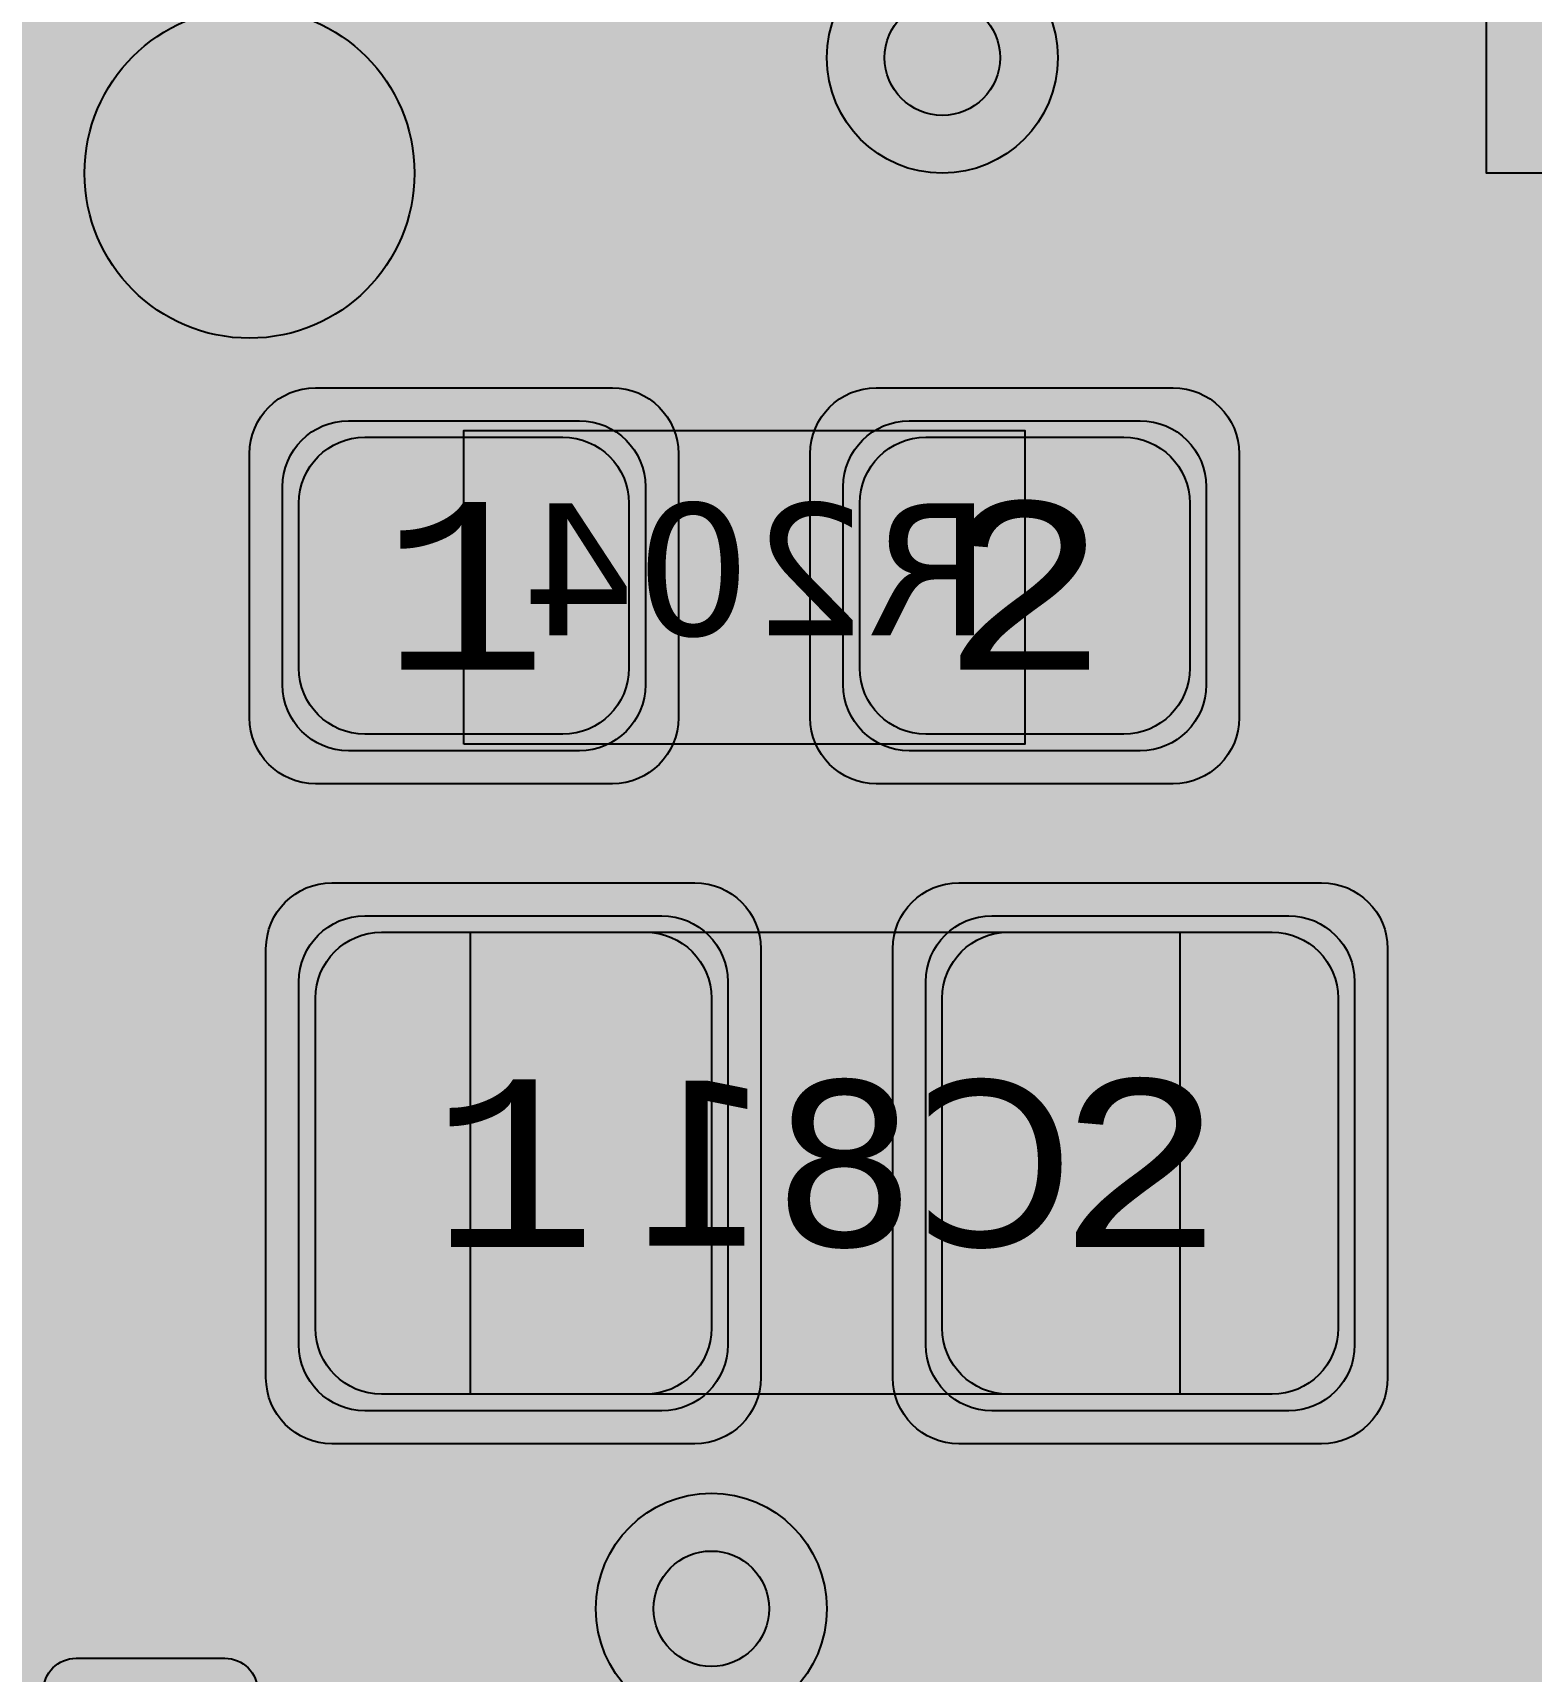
# Model space of a CAD drawing. Extents: x -98 to 119, y -207 to 98.
# Drawn here: x -2.657 to 1.885, y 29.711 to 34.676 of the extents above; entities that cross this region are included whole.
import ezdxf
from ezdxf.enums import TextEntityAlignment as Align

# ---------------------------------------------------------------- set-up
doc = ezdxf.new("R2010")
doc.units = 0
doc.header["$MEASUREMENT"] = 0
for name, color, linetype in [('ASSEMBLY_OUTLINES_BTM', 191, 'CONTINUOUS'), ('ASSEMBLY_PART_NUMBERS_BTM', 191, 'CONTINUOUS'), ('ASSEMBLY_PART_NUMBERS_TOP', 102, 'CONTINUOUS'), ('ASSEMBLY_REF_DES_BTM', 191, 'CONTINUOUS'), ('BOARD_OUTLINE', 10, 'CONTINUOUS'), ('DRILL_DRAWING', 21, 'CONTINUOUS'), ('GENERATED_SILKSCREEN_BTM', 255, 'CONTINUOUS'), ('MANUFACTURING_OUTLINES', 10, 'CONTINUOUS'), ('MOUNTING_HOLES_LAYER_BOT17', 42, 'CONTINUOUS'), ('MOUNTING_HOLES_LAYER_TOP', 42, 'CONTINUOUS'), ('PART_PADS_SMD_BTM', 230, 'CONTINUOUS'), ('PIN_NUMBERS_BTM', 8, 'CONTINUOUS'), ('PIN_NUMBERS_TOP', 8, 'CONTINUOUS'), ('PLACEMENT_OUTLINES_BTM', 222, 'CONTINUOUS'), ('PLANE_DATA_LAYER_BOTTOM', 230, 'CONTINUOUS'), ('PLANE_SHAPES_LAYER_BOTTOM', 230, 'CONTINUOUS'), ('PLANE_SHAPES_LAYER_TOP', 150, 'CONTINUOUS'), ('ROUTE_BORDER', 151, 'CONTINUOUS'), ('SILKSCREEN_OUTLINES_BTM', 211, 'CONTINUOUS'), ('SILKSCREEN_REF_DES_BTM', 211, 'CONTINUOUS'), ('SOLDERMASK_PADS_BTM', 12, 'CONTINUOUS'), ('SOLDERPASTE_PADS_BTM', 12, 'CONTINUOUS'), ('TRACES_LAYER_BOTTOM', 230, 'CONTINUOUS'), ('TRACES_LAYER_TOP', 150, 'CONTINUOUS'), ('VIA_HOLES_LAYER_BOTTOM', 30, 'CONTINUOUS'), ('VIA_HOLES_LAYER_TOP', 30, 'CONTINUOUS'), ('VIA_PADS_LAYER_BOTTOM', 230, 'CONTINUOUS'), ('VIA_PADS_LAYER_TOP', 150, 'CONTINUOUS')]:
    doc.layers.add(name, color=color, linetype=linetype)
doc.styles.add('COURIER_NEW', font='COUR.TTF')
doc.styles.add('VERDANA', font='verdana.TTF')
doc.styles.add('VERIBEST_GERBER_0', font='txt')

msp = doc.modelspace()

# ---------------------------------------------------------------- hatches: boundary and pattern name
at = {"layer": 'MOUNTING_HOLES_LAYER_BOT17'}
h = msp.add_hatch(color=256, dxfattribs=at)
edge = h.paths.add_edge_path()
edge.add_arc((-2, 34.25), 0.5, 0, 360)
at = {"layer": 'MOUNTING_HOLES_LAYER_TOP'}
h = msp.add_hatch(color=256, dxfattribs=at)
edge = h.paths.add_edge_path()
edge.add_arc((-2, 34.25), 0.5, 0, 360)
at = {"layer": 'PLANE_DATA_LAYER_BOTTOM'}
h = msp.add_hatch(color=256, dxfattribs=at)
h.paths.add_polyline_path([(-96.5, 0, -1), (96.5, 0, -1)], flags=0)
h.paths.add_polyline_path([(92.251979, -7.43598, 0.72698816), (92.479659, -3.637852, -0.30860979), (92.431259, -3.566904, -0.00963525), (92.431316, -3.563968, 0.00963501), (92.5, -0.000006), (92.5, 0.000001, 0.05332526), (90.407665, 19.562826, -0.05332692), (90.405941, 19.578942), (90.405941, 19.578943, -0.23821791), (90.436919, 19.640273, 0.66175504), (89.584154, 23.221888, -0.29529758), (89.523137, 23.277841, 0.02240102), (87.08146, 31.194059, -0.0862063), (87.076996, 31.219756), (87.076996, 31.219757, -0.21018391), (87.101696, 31.275919, 0.67938251), (85.774921, 34.749845, -0.30186499), (85.705267, 34.797373, 0.04791583), (77.514669, 50.475005, -0.14530744), (77.502324, 50.516585, -0.1239887), (77.511414, 50.552678, 0.60660899), (75.516892, 53.486368, -0.27423899), (75.44586, 53.517962, 0.02152308), (70.565432, 59.806101, -0.17759524), (70.547363, 59.855368), (70.547363, 59.855369, -0.1118333), (70.5548, 59.888203, 0.66175545), (68.116894, 62.64715, -0.29529737), (68.036725, 62.667806, 0.05833458), (51.722715, 76.687749, -0.24933783), (51.689123, 76.750923), (51.689123, 76.750924, -0.06075989), (51.691357, 76.76924, 0.7149664), (48.509213, 78.818582, -0.31487112), (48.42205, 78.81342, 0.02280668), (41.042088, 82.896302, -0.28513695), (40.999698, 82.964591), (40.999698, 82.964596, -0.00424702), (40.999709, 82.965891, 0.64704661), (37.697353, 84.5176, -0.28975486), (37.616734, 84.505806, 0.05294354), (19.031563, 90.52099, -0.30833592), (18.972104, 90.582877, 0.69698225), (15.284156, 91.27756, -0.30833961), (15.206255, 91.241547, 0.02237069), (6.993138, 92.235275, -0.31520437), (6.925536, 92.290658, 0.71588806), (3.14462, 92.496703, -0.31520526), (3.0714, 92.448994, 0.06346806), (-20.215283, 90.264015, -0.32014225), (-20.296827, 90.298428, 0.72963938), (-23.995319, 89.386755, -0.32014403), (-24.051528, 89.318386, 0.01866354), (-30.645576, 87.275991, -0.30986574), (-30.72878, 87.298418, 0.70117084), (-34.249879, 85.978007, -0.00275269), (-34.249874, 85.977168, -0.30685575), (-34.29782, 85.9064, 0.04916641), (-50.410548, 77.556603, -0.32354836), (-50.499711, 77.561018, 0.73921276), (-53.660594, 75.408706, -0.07516987), (-53.657188, 75.386179), (-53.657188, 75.386178, -0.24247942), (-53.68916, 75.324127, 0.01996774), (-59.527063, 70.80098, -0.29848709), (-59.610009, 70.791065, 0.55672441), (-62.5, 69), (-62.5, 68.999999, 0.08270852), (-62.392031, 68.351756, -0.29848757), (-62.412702, 68.270818, 0.06718659), (-78.279974, 49.27977, -0.27781781), (-78.350169, 49.24438, 0.43635087), (-80.5, 47.25), (-80.5, 47.249999, 0.14146633), (-80.192238, 46.184011, -0.14146588), (-80.180512, 46.143397), (-80.180512, 46.143396, -0.13119073), (-80.190652, 46.105416, 0.01929482), (-83.506407, 39.786053, -0.3122068), (-83.581614, 39.742899, 0.43912347), (-85.75, 37.75, 0.20482962), (-85.131688, 36.303992, -0.20483071), (-85.10813, 36.248899), (-85.10813, 36.248898, -0.10091901), (-85.114214, 36.219062, 0.04809776), (-90.466303, 19.289839, -0.31487042), (-90.530154, 19.230281, 0.71496565), (-91.24073, 15.512631, -0.26937831), (-91.202277, 15.446437), (-91.202277, 15.446436, -0.04192983), (-91.203345, 15.433723, 0.01884133), (-92.106444, 8.523669, -0.32827121), (-92.166453, 8.456161, 0.35402801), (-93.75, 6.5), (-93.75, 6.499999, 0.3147083), (-92.438077, 4.622088, -0.31470689), (-92.388093, 4.55054), (-92.388093, 4.550537, -0.01228575), (-92.388185, 4.546794, 0.01229418), (-92.5, 0.00001), (-92.5, -0.000004, 0.05293339), (-90.438132, -19.421494, -0.32940864), (-90.475468, -19.504015, 0.27173254), (-91.5, -21.25, 0.40159771), (-89.586502, -23.248128, -0.32940451), (-89.516056, -23.305059, 0.02130735), (-87.207653, -30.839509, -0.32217733), (-87.232533, -30.924924, 0.23066593), (-88, -32.499999), (-88, -32.5, 0.43149503), (-85.882787, -34.496562, -0.3221788), (-85.807634, -34.544174, 0.04801617), (-77.643233, -50.277018, -0.30387878), (-77.644537, -50.3618, 0.152519), (-78, -51.499999), (-78, -51.5, 0.48198292), (-75.552374, -53.449264, -0.30388342), (-75.473145, -53.479475, 0.02199125), (-70.483925, -59.90214, -0.3186215), (-70.47622, -59.989968, 0.72539906), (-67.952631, -62.834176, -0.31862421), (-67.866344, -62.852281, 0.06239253), (-50.265124, -77.650932, -0.25435623), (-50.230332, -77.714899), (-50.230332, -77.7149, -0.03445317), (-50.231054, -77.725364, 0.03445193), (-50.25, -78), (-50.25, -78.000001, 0.60330822), (-47.119729, -79.649997, -0.29136265), (-47.037917, -79.64725, 0.02294124), (-39.54278, -83.621879, -0.2900128), (-39.499155, -83.690765), (-39.499155, -83.690766, -0.00713035), (-39.499186, -83.692939, 0.00713296), (-39.5, -83.749994), (-39.5, -83.75, 0.65808296), (-36.126004, -85.203319, -0.29776298), (-36.043963, -85.188513, 0.04901634), (-18.771876, -90.575199, -0.30186131), (-18.712566, -90.635139, 0.67938177), (-15.056336, -91.31372, -0.30186438), (-14.979467, -91.279054, 0.02174912), (-6.993138, -92.235275, -0.31520437), (-6.925536, -92.290658, 0.71588806), (-3.14462, -92.496703, -0.31520526), (-3.0714, -92.448994, 0.06250827), (19.869968, -90.340657, -0.3455664), (19.954737, -90.381493, 0.79435682), (23.75, -89.500001), (23.75, -89.499973, 0.00508686), (23.749586, -89.459281, -0.34558849), (23.806159, -89.384097, 0.02146945), (31.383958, -87.013201, -0.31444693), (31.468175, -87.035889, 0.70013084), (35, -85.75), (35, -85.749988, 0.00909926), (34.998675, -85.677212, -0.00905723), (34.998625, -85.674452), (34.998625, -85.674439, -0.3044722), (35.045955, -85.60392, 0.04798546), (50.721249, -77.353765, -0.31444166), (50.808431, -77.356288, 0.61621831), (54, -75.75), (54, -75.749999, 0.06775817), (53.927211, -75.215343, -0.06775352), (53.924438, -75.194974), (53.924438, -75.194973, -0.24153729), (53.95619, -75.13308, 0.02236582), (60.452055, -70.01285, -0.31311155), (60.538488, -70.003709, 0.71009535), (63.344013, -67.475653, -0.09971759), (63.33807, -67.446151), (63.33807, -67.44615, -0.20692806), (63.362073, -67.390635, 0.05820555), (77.187807, -50.973449, -0.31748667), (77.269693, -50.94147, 0.72222414), (79.294241, -47.729048, -0.17387366), (79.276877, -47.680625, -0.13609457), (79.287761, -47.641379, 0.02052348), (82.926938, -40.980152, -0.3530032), (83.013777, -40.939997, 0.48811211), (85.5, -39), (85.5, -38.999999, 0.2400736), (84.675602, -37.381988, -0.24007295), (84.644192, -37.320342), (84.644192, -37.320341, -0.10410562), (84.650658, -37.289623, 0.05054674), (90.411157, -19.546683, -0.32146983), (90.476988, -19.487077, 0.38127918), (92.25, -17.5, 0.2751437), (91.203224, -15.741772, -0.27514249), (91.163342, -15.674784), (91.163342, -15.674783, -0.04255495), (91.164442, -15.661882, 0.02223578), (92.195155, -7.50356, -0.31919634)], flags=0)
at = {"layer": 'PLANE_SHAPES_LAYER_BOTTOM'}
h = msp.add_hatch(color=256, dxfattribs=at)
h.paths.add_polyline_path([(-96.5, 0, -1), (96.5, 0, -1)], flags=0)
h.paths.add_polyline_path([(-92.5, 0, -1), (92.5, 0, -1)], flags=0)
at = {"layer": 'PLANE_SHAPES_LAYER_TOP'}
h = msp.add_hatch(color=256, dxfattribs=at)
h.paths.add_polyline_path([(-96.31345, 0, -1), (96.81345, 0, -1)], flags=0)
h.paths.add_polyline_path([(-92.25, 0, -1), (92.75, 0, -1)], flags=0)
h = msp.add_hatch(color=256, dxfattribs=at)
h.paths.add_polyline_path([(1.75, 32.75), (-50, 32.75), (-50, 35), (-37.5, 47.5), (-31.5, 47.5), (-22, 57), (-19, 57), (-19, 52), (-15, 48), (-7.5, 48), (-6, 49.5), (-0.25, 49.5), (-0.25, 38), (1.75, 38)])
h.paths.add_polyline_path([(-26.75, 43.25), (-26.75, 45.25), (-17.5, 45.25), (-17.5, 43.25)], flags=16)
msp.add_hatch(color=256, dxfattribs=at).paths.add_polyline_path([(1.75, 38), (5.5, 34.25), (1.75, 34.25)], flags=0)
h = msp.add_hatch(color=256, dxfattribs=at)
h.paths.add_polyline_path([(46.25, -35.15), (43.875, -38), (28.75, -38), (32.25, -34.5), (32.25, -30.5), (35.75, -30.5), (35.75, -27), (14.25, -27), (14.25, -24), (-10, -24), (-10, -18.75), (1.75, -18.75), (1.75, -9.25), (-10, -9.25), (-10, 32.75), (1.75, 32.75), (1.75, 34.25), (20.25, 34.25), (20.25, 25.25), (22.25, 23.25), (34.5, 23.25), (34.5, -26.5), (41.25, -26.5), (41.25, -20.5), (46.25, -20.5)])
h.paths.add_polyline_path([(-8.75, 10.25), (-8.75, 19.5), (1.25, 19.5), (1.25, 10.25)], flags=16)
h.paths.add_polyline_path([(6, 27.25), (6, 29.75), (15.45, 29.75), (15.45, 27.25)], flags=16)
at = {"layer": 'VIA_HOLES_LAYER_BOTTOM'}
h = msp.add_hatch(color=256, dxfattribs=at)
edge = h.paths.add_edge_path()
edge.add_arc((0.1, 34.6), 0.175, 0, 360)
h = msp.add_hatch(color=256, dxfattribs=at)
edge = h.paths.add_edge_path()
edge.add_arc((-0.6, 29.9), 0.175, 0, 360)
at = {"layer": 'VIA_HOLES_LAYER_TOP'}
h = msp.add_hatch(color=256, dxfattribs=at)
edge = h.paths.add_edge_path()
edge.add_arc((0.1, 34.6), 0.175, 0, 360)
h = msp.add_hatch(color=256, dxfattribs=at)
edge = h.paths.add_edge_path()
edge.add_arc((-0.6, 29.9), 0.175, 0, 360)

# ---------------------------------------------------------------- linework, layer by layer
at = {"layer": 'ASSEMBLY_OUTLINES_BTM'}
for points in [[(-1.35, 32.52), (-1.35, 33.47), (0.35, 33.47), (0.35, 32.52)], [(-1.33, 30.55), (-1.33, 31.95), (0.82, 31.95), (0.82, 30.55)]]:
    msp.add_lwpolyline(points, close=True, dxfattribs=at)
at = {"layer": 'BOARD_OUTLINE', "const_width": 0.1}
msp.add_lwpolyline([(-97.5, 0, -1), (97.5, 0, -1)], format="xyb", close=True, dxfattribs=at)
at = {"layer": 'GENERATED_SILKSCREEN_BTM', "const_width": 0.15}
for points in [[(-0.6812, 34.0876), (-1.1116, 34.5164), (-1.1116, 34.0876), (-0.6812, 34.0876)], [(1.0756, 34.2924), (1.0732, 34.294), (1.0724, 34.298), (1.0708, 34.302), (1.07, 34.306), (1.07, 34.4708), (1.0708, 34.4748), (1.0724, 34.4772), (1.0724, 34.4796), (1.0732, 34.4804), (1.0748, 34.4812), (1.0756, 34.4828), (1.2116, 34.5932), (1.2156, 34.5948), (1.2188, 34.5956), (1.222, 34.5964), (1.6252, 34.5964), (1.6324, 34.5948), (1.6372, 34.5908), (1.6412, 34.586), (1.6428, 34.5804), (1.6428, 33.8124), (1.6412, 33.806), (1.6372, 33.802), (1.6324, 33.7996), (1.6268, 33.7988), (1.6204, 33.7996), (1.6148, 33.802), (1.6108, 33.806), (1.6092, 33.8124), (1.6092, 34.1804), (1.2332, 34.1804), (1.102, 33.8076), (1.0988, 33.802), (1.0932, 33.7988), (1.0876, 33.798), (1.082, 33.7996), (1.0772, 33.802), (1.0732, 33.806), (1.0716, 33.8116), (1.0724, 33.818), (1.2036, 34.1908), (1.0756, 34.2924)], [(-1.1116, 33.8124), (-1.1124, 33.806), (-1.1164, 33.802), (-1.122, 33.7996), (-1.1276, 33.7988), (-1.1332, 33.7996), (-1.138, 33.802), (-1.142, 33.806), (-1.1436, 33.8124), (-1.1436, 34.0548), (-1.1812, 34.0548), (-1.1868, 34.0564), (-1.1916, 34.0596), (-1.194, 34.0652), (-1.1948, 34.0708), (-1.194, 34.0772), (-1.1916, 34.0828), (-1.1868, 34.0868), (-1.1812, 34.0876), (-1.1436, 34.0876), (-1.1436, 34.558), (-1.1428, 34.562), (-1.1404, 34.5652), (-1.1372, 34.5684), (-1.1332, 34.5708), (-1.1284, 34.5724), (-1.1236, 34.5732), (-1.1196, 34.5724), (-1.1156, 34.5692), (-0.63, 34.0836), (-0.6268, 34.0788), (-0.6252, 34.074), (-0.626, 34.0692), (-0.6292, 34.0636), (-0.6308, 34.0596), (-0.634, 34.0572), (-0.6372, 34.0556), (-0.6412, 34.0548), (-1.1116, 34.0548), (-1.1116, 33.8124)], [(0.0244, 33.8692), (-0.026, 33.8292), (-0.2844, 33.8292), (-0.4092, 33.93), (-0.4092, 34.4628), (-0.362, 34.5004), (0.0244, 33.8692)], [(1.6092, 34.5636), (1.2268, 34.5636), (1.102, 34.4628), (1.102, 34.314), (1.2268, 34.2124), (1.6092, 34.2124), (1.6092, 34.5636)], [(2.2812, 33.492), (1.7324, 33.492), (1.7284, 33.4912), (1.7252, 33.4896), (1.7236, 33.488), (1.722, 33.4872), (1.7196, 33.4848), (1.61, 33.3504), (1.6092, 33.348), (1.6084, 33.3456), (1.6076, 33.3448), (1.6068, 33.3416), (1.6068, 33.072), (1.6076, 33.068), (1.6084, 33.0664), (1.6092, 33.064), (1.61, 33.0616), (1.7196, 32.9264), (1.7236, 32.9232), (1.73, 32.9216), (1.734, 32.9224), (1.7388, 32.924), (1.742, 32.9264), (1.7452, 32.9304), (1.7476, 32.9344), (1.7484, 32.9384), (1.7484, 32.9424), (1.746, 32.9456), (1.6396, 33.0776), (1.6396, 33.336), (1.7404, 33.4592), (2.2732, 33.4592)], [(2.2676, 32.7304), (1.834, 32.1984), (1.7404, 32.1984), (1.6396, 32.3232), (1.6396, 32.5816), (1.746, 32.712), (1.7476, 32.7176), (1.7468, 32.7224), (1.7444, 32.728), (1.7396, 32.7312), (1.7348, 32.7344), (1.7292, 32.7352), (1.7236, 32.7344), (1.7196, 32.7304), (1.61, 32.596), (1.6092, 32.5928), (1.6084, 32.5904), (1.6076, 32.5896), (1.6068, 32.5864), (1.6068, 32.3168), (1.6076, 32.3136), (1.6076, 32.3128), (1.6084, 32.312), (1.6092, 32.3096), (1.61, 32.3064)], [(1.61, 32.3064), (1.7196, 32.172), (1.7236, 32.1696), (1.7268, 32.1688), (1.7292, 32.1672), (1.7324, 32.1664), (1.842, 32.1664), (1.8444, 32.1672), (1.85, 32.1688), (1.854, 32.1696), (1.8556, 32.172), (2.2884, 32.7048)], [(-2.0992, 31.5496), (-1.9648, 31.6592), (-1.9608, 31.6616), (-1.96, 31.6648), (-1.9584, 31.668), (-1.9576, 31.672), (-1.9576, 32.2208), (-1.9584, 32.2248), (-1.96, 32.228), (-1.9616, 32.2296), (-1.9624, 32.2312), (-1.964, 32.2336), (-2.0992, 32.3432), (-2.1016, 32.344), (-2.104, 32.3448), (-2.1048, 32.3456), (-2.108, 32.3464), (-2.3776, 32.3464), (-2.3816, 32.3456), (-2.3832, 32.3448), (-2.3856, 32.344), (-2.388, 32.3432), (-2.5232, 32.2336), (-2.5264, 32.2296), (-2.528, 32.2232), (-2.5272, 32.2184), (-2.5256, 32.2144), (-2.5232, 32.2112), (-2.5192, 32.208), (-2.5152, 32.2056), (-2.5112, 32.2048), (-2.5072, 32.2048), (-2.504, 32.2072), (-2.372, 32.3136), (-2.1136, 32.3136), (-1.9904, 32.2128), (-1.9904, 31.68), (-2.1136, 31.5792), (-2.372, 31.5792), (-2.504, 31.6856), (-2.5072, 31.6872), (-2.5112, 31.688), (-2.5152, 31.6872), (-2.5192, 31.6848), (-2.5232, 31.6816), (-2.5256, 31.6776), (-2.5272, 31.6728), (-2.528, 31.668), (-2.5264, 31.6632), (-2.5232, 31.6592), (-2.388, 31.5496), (-2.3848, 31.548), (-2.384, 31.5472), (-2.3816, 31.5472), (-2.3808, 31.5464), (-2.38, 31.5464), (-2.3776, 31.5464), (-2.108, 31.5464), (-2.1048, 31.5472), (-2.1016, 31.548), (-2.0992, 31.5496)], [(1.9788, 31.9032), (1.902, 31.9288), (1.9012, 31.9296), (1.8964, 31.9296), (1.7044, 31.9296), (1.7012, 31.9296), (1.6972, 31.928), (1.6932, 31.9248), (1.6108, 31.8448), (1.6084, 31.8416), (1.6076, 31.8384), (1.6068, 31.836), (1.6068, 31.8336), (1.6068, 31.54), (1.6076, 31.5368), (1.6084, 31.532), (1.6108, 31.5288), (1.6932, 31.4488), (1.698, 31.4456), (1.7012, 31.4448), (1.7044, 31.444), (1.8964, 31.444), (1.8996, 31.444), (1.9012, 31.4448), (1.902, 31.4448)], [(1.7132, 31.8976), (1.8948, 31.8976), (1.9636, 31.876), (1.9636, 31.4992), (1.8948, 31.476), (1.7132, 31.476), (1.6396, 31.5464), (1.6396, 31.8256), (1.7132, 31.8976)], [(1.902, 31.4448), (1.9788, 31.4704)]]:
    msp.add_lwpolyline(points, dxfattribs=at)
for points in [[(0.883605, 34.473999), (0.882805, 34.468399, -0.18452755), (0.882803, 34.468396), (0.880405, 34.4636, -0.16227766), (0.880404, 34.463597), (0.876404, 34.458797, -0.23606798), (0.8764, 34.458795), (0.871604, 34.456397, -0.18452755), (0.871601, 34.456395), (0.866001, 34.455595, -0.09541457), (0.865999, 34.455595), (0.860399, 34.457195, -0.18452755), (0.860396, 34.457197), (0.729998, 34.563595), (0.523438, 34.563595, 0.00000591), (0.523439, 34.563605), (0.73, 34.563605, -0.16227766), (0.730003, 34.563604), (0.860402, 34.457205), (0.866, 34.455605), (0.871599, 34.456405, -0.04938899), (0.8716, 34.456405), (0.876396, 34.458803), (0.880396, 34.463603, -0.07106781), (0.880397, 34.463604), (0.882795, 34.4684), (0.882795, 34.468401), (0.883595, 34.474), (0.882795, 34.479598), (0.881196, 34.481996), (0.878797, 34.483596), (0.744398, 34.593195), (0.741199, 34.593995, -0.18452755), (0.741196, 34.593997), (0.739598, 34.594796, -0.04938899), (0.739597, 34.594796), (0.738, 34.595595, -0.04938899), (0.737999, 34.595595), (0.734799, 34.596395), (0.524985, 34.596395, 0.00000588), (0.524985, 34.596405), (0.734799, 34.596405, -0.09901951), (0.734801, 34.596405), (0.738001, 34.595605, -0.18452755), (0.738004, 34.595603), (0.739602, 34.594804, -0.04938899), (0.739603, 34.594804), (0.7412, 34.594005, -0.04938899), (0.741201, 34.594005), (0.744401, 34.593205, -0.18452755), (0.744404, 34.593203), (0.878803, 34.483604), (0.881203, 34.482004, -0.07106781), (0.881204, 34.482003), (0.882804, 34.479604, -0.16227766), (0.882805, 34.479601), (0.883605, 34.474001), (0.883605, 34.473999)], [(0.130005, 33.921998), (0.129205, 33.919598, -0.07106781), (0.129204, 33.919597), (0.127605, 33.913999, -0.16227766), (0.127604, 33.913996), (0.126005, 33.911598, -0.11199109), (0.126004, 33.911596), (0.125204, 33.910796, -0.16227766), (0.125201, 33.910795), (0.122803, 33.909196), (-0.011597, 33.799596, -0.16227766), (-0.0116, 33.799595), (-0.014796, 33.797997, -0.18452755), (-0.014799, 33.797995), (-0.017999, 33.797195), (-0.021199, 33.796395, -0.09901951), (-0.021201, 33.796395), (-0.2932, 33.796395, -0.23606798), (-0.293204, 33.796397), (-0.294799, 33.797195, -0.261745), (-0.294804, 33.797196), (-0.295604, 33.797996), (-0.298002, 33.798795, -0.04938899), (-0.298003, 33.798795), (-0.301201, 33.799595, -0.18452755), (-0.301204, 33.799597), (-0.435603, 33.909196, -0.07106781), (-0.435604, 33.909197), (-0.438004, 33.912397, -0.16227766), (-0.438005, 33.9124), (-0.438803, 33.913996, -0.18452755), (-0.438805, 33.913999), (-0.440404, 33.919597, -0.07106781), (-0.440405, 33.919598), (-0.441205, 33.921998), (-0.441205, 34.470801), (-0.440405, 34.474001, -0.16227766), (-0.440404, 34.474004), (-0.438805, 34.476402), (-0.438005, 34.479601, -0.11199109), (-0.438004, 34.479603), (-0.435605, 34.483602, -0.16227766), (-0.435603, 34.483604), (-0.32423, 34.574426, 0.00000708), (-0.324229, 34.574414), (-0.435596, 34.483597), (-0.437995, 34.479598), (-0.438795, 34.476399, -0.16227766), (-0.438796, 34.476396), (-0.440395, 34.473998), (-0.441195, 34.470799), (-0.441195, 33.922002), (-0.440395, 33.919602), (-0.440395, 33.919601), (-0.438795, 33.914001), (-0.438795, 33.914), (-0.437997, 33.912404, -0.07106781), (-0.437996, 33.912403), (-0.435596, 33.909203), (-0.301198, 33.799605), (-0.298, 33.798805, -0.09901951), (-0.297998, 33.798805), (-0.295599, 33.798005, -0.16227766), (-0.295596, 33.798004), (-0.294796, 33.797204, -0.07106781), (-0.294795, 33.797203), (-0.2932, 33.796405), (-0.021201, 33.796405), (-0.018001, 33.797205), (-0.014801, 33.798005, -0.04938899), (-0.0148, 33.798005), (-0.011604, 33.799603, -0.07106781), (-0.011603, 33.799604), (0.122797, 33.909204), (0.125196, 33.910803, -0.04938899), (0.125196, 33.910804), (0.125996, 33.911604, -0.07106781), (0.125997, 33.911605), (0.127595, 33.914002), (0.129195, 33.919601), (0.129195, 33.919602), (0.129995, 33.922002), (0.129995, 34.17606, 0.00000591), (0.130005, 34.176061), (0.130005, 33.921998)], [(-0.303297, 34.465922), (-0.337204, 34.521197, -0.41421356), (-0.337203, 34.521204), (-0.337193, 34.521212), (-0.320003, 34.535016, 0.00000658), (-0.320001, 34.535005), (-0.337193, 34.521199), (-0.303311, 34.465964, 0.00002604), (-0.303297, 34.465922)], [(0.097205, 33.93, -0.23606798), (0.097203, 33.929996), (0.050003, 33.889996, -0.46792804), (0.049996, 33.889998), (-0.202282, 34.301251, 0.00002579), (-0.202251, 34.30122), (0.050001, 33.890008), (0.097195, 33.930002), (0.097195, 34.175009, 0.00000588), (0.097205, 34.175009), (0.097205, 33.93)], [(0.886005, 33.812399), (0.884405, 33.805999, -0.16227766), (0.884404, 33.805996), (0.876404, 33.797996, -0.21337681), (0.8764, 33.797995), (0.870001, 33.796395, -0.09901951), (0.869999, 33.796395), (0.330801, 33.796395, -0.09901951), (0.330799, 33.796395), (0.325199, 33.797995, -0.11199109), (0.325197, 33.797996), (0.320399, 33.801195, -0.25345055), (0.320395, 33.801198), (0.317995, 33.806798), (0.317995, 33.806799), (0.317195, 33.812399), (0.317195, 33.812401), (0.317995, 33.818801), (0.317995, 33.818802), (0.320395, 33.824402, -0.25345055), (0.320399, 33.824405), (0.325197, 33.827604, -0.11199109), (0.325199, 33.827605), (0.330799, 33.829205, -0.09901951), (0.330801, 33.829205), (0.853195, 33.829205), (0.853195, 33.914798), (0.390996, 34.290248, 0.00000582), (0.391003, 34.290255), (0.853203, 33.914804, -0.23606798), (0.853205, 33.9148), (0.853205, 33.8292, -0.41421356), (0.8532, 33.829195), (0.330801, 33.829195), (0.325202, 33.827595), (0.320405, 33.824397), (0.318005, 33.818798), (0.317205, 33.8124), (0.318005, 33.806802), (0.320405, 33.801203), (0.325202, 33.798005), (0.330801, 33.796405), (0.869999, 33.796405), (0.876396, 33.798004), (0.884396, 33.806004), (0.885995, 33.812401), (0.885995, 33.921998), (0.885195, 33.924398), (0.885195, 33.924399), (0.883595, 33.929998), (0.881996, 33.932397, -0.16227766), (0.881995, 33.9324), (0.881197, 33.933996), (0.878797, 33.935596), (0.414434, 34.314069, 0.00000625), (0.414441, 34.314077), (0.878803, 33.935604), (0.881203, 33.934004, -0.23606798), (0.881205, 33.934), (0.882003, 33.932404, -0.07106781), (0.882004, 33.932403), (0.883604, 33.930004, -0.16227766), (0.883605, 33.930001), (0.885204, 33.924403, -0.07106781), (0.885205, 33.924402), (0.886005, 33.922002), (0.886005, 33.812399)], [(-0.216156, 33.470005, 0.00001164), (-0.216164, 33.469995), (-0.783836, 33.469995, 0.00001164), (-0.783844, 33.470005), (-0.216156, 33.470005)], [(-0.207902, 32.519995), (-0.792098, 32.519995, 0.00001223), (-0.792089, 32.520005), (-0.207911, 32.520005, 0.00001223), (-0.207902, 32.519995)], [(0.019515, 31.950005, 0.0000111), (0.019508, 31.949995), (-0.519508, 31.949995, 0.0000111), (-0.519515, 31.950005), (0.019515, 31.950005)], [(0.019515, 30.549995), (-0.519515, 30.549995, 0.0000111), (-0.519508, 30.550005), (0.019508, 30.550005, 0.0000111), (0.019515, 30.549995)]]:
    msp.add_lwpolyline(points, format="xyb", dxfattribs=at)
at = {"layer": 'MANUFACTURING_OUTLINES'}
msp.add_circle((0, 0), 97.575405, dxfattribs=at)
at = {"layer": 'MOUNTING_HOLES_LAYER_BOT17'}
msp.add_circle((-2, 34.25), 0.5, dxfattribs=at)
at = {"layer": 'MOUNTING_HOLES_LAYER_TOP'}
msp.add_circle((-2, 34.25), 0.5, dxfattribs=at)
at = {"layer": 'PART_PADS_SMD_BTM'}
for points in [[(-1.9, 33.3, -0.41421356), (-1.7, 33.5), (-1, 33.5, -0.41421356), (-0.8, 33.3), (-0.8, 32.7, -0.41421356), (-1, 32.5), (-1.7, 32.5, -0.41421356), (-1.9, 32.7)], [(-0.2, 33.3, -0.41421356), (0, 33.5), (0.7, 33.5, -0.41421356), (0.9, 33.3), (0.9, 32.7, -0.41421356), (0.7, 32.5), (0, 32.5, -0.41421356), (-0.2, 32.7)], [(-0.75, 32, -0.41421356), (-0.55, 31.8), (-0.55, 30.7, -0.41421356), (-0.75, 30.5), (-1.65, 30.5, -0.41421356), (-1.85, 30.7), (-1.85, 31.8, -0.41421356), (-1.65, 32)], [(1.15, 32, -0.41421356), (1.35, 31.8), (1.35, 30.7, -0.41421356), (1.15, 30.5), (0.25, 30.5, -0.41421356), (0.05, 30.7), (0.05, 31.8, -0.41421356), (0.25, 32)]]:
    msp.add_lwpolyline(points, format="xyb", close=True, dxfattribs=at)
at = {"layer": 'PLACEMENT_OUTLINES_BTM'}
for points in [[(-1.35, 32.52), (-1.35, 33.47), (0.35, 33.47), (0.35, 32.52)], [(-1.33, 30.55), (-1.33, 31.95), (0.82, 31.95), (0.82, 30.55)]]:
    msp.add_lwpolyline(points, close=True, dxfattribs=at)
at = {"layer": 'PLANE_SHAPES_LAYER_TOP'}
msp.add_lwpolyline([(1.75, 38), (5.5, 34.25), (1.75, 34.25)], close=True, dxfattribs=at)
at = {"layer": 'ROUTE_BORDER'}
msp.add_circle((0, 0), 96.5, dxfattribs=at)
at = {"layer": 'SILKSCREEN_OUTLINES_BTM'}
for points in [[(-1.35, 32.52), (-1.35, 33.47), (0.35, 33.47), (0.35, 32.52)], [(-1.33, 30.55), (-1.33, 31.95), (0.82, 31.95), (0.82, 30.55)]]:
    msp.add_lwpolyline(points, close=True, dxfattribs=at)
at = {"layer": 'SOLDERMASK_PADS_BTM'}
for points in [[(-2, 33.4, -0.41421356), (-1.8, 33.6), (-0.9, 33.6, -0.41421356), (-0.7, 33.4), (-0.7, 32.6, -0.41421356), (-0.9, 32.4), (-1.8, 32.4, -0.41421356), (-2, 32.6)], [(-0.3, 33.4, -0.41421356), (-0.1, 33.6), (0.8, 33.6, -0.41421356), (1, 33.4), (1, 32.6, -0.41421356), (0.8, 32.4), (-0.1, 32.4, -0.41421356), (-0.3, 32.6)], [(-0.65, 32.1, -0.41421356), (-0.45, 31.9), (-0.45, 30.6, -0.41421356), (-0.65, 30.4), (-1.75, 30.4, -0.41421356), (-1.95, 30.6), (-1.95, 31.9, -0.41421356), (-1.75, 32.1)], [(1.25, 32.1, -0.41421356), (1.45, 31.9), (1.45, 30.6, -0.41421356), (1.25, 30.4), (0.15, 30.4, -0.41421356), (-0.05, 30.6), (-0.05, 31.9, -0.41421356), (0.15, 32.1)], [(-2.075, 29.75, -0.41421356), (-1.975, 29.65), (-1.975, 28.75, -0.41421356), (-2.075, 28.65), (-2.525, 28.65, -0.41421356), (-2.625, 28.75), (-2.625, 29.65, -0.41421356), (-2.525, 29.75)]]:
    msp.add_lwpolyline(points, format="xyb", close=True, dxfattribs=at)
at = {"layer": 'SOLDERPASTE_PADS_BTM'}
for points in [[(-1.85, 33.25, -0.41421356), (-1.65, 33.45), (-1.05, 33.45, -0.41421356), (-0.85, 33.25), (-0.85, 32.75, -0.41421356), (-1.05, 32.55), (-1.65, 32.55, -0.41421356), (-1.85, 32.75)], [(-0.15, 33.25, -0.41421356), (0.05, 33.45), (0.65, 33.45, -0.41421356), (0.85, 33.25), (0.85, 32.75, -0.41421356), (0.65, 32.55), (0.05, 32.55, -0.41421356), (-0.15, 32.75)], [(-0.8, 31.95, -0.41421356), (-0.6, 31.75), (-0.6, 30.75, -0.41421356), (-0.8, 30.55), (-1.6, 30.55, -0.41421356), (-1.8, 30.75), (-1.8, 31.75, -0.41421356), (-1.6, 31.95)], [(1.1, 31.95, -0.41421356), (1.3, 31.75), (1.3, 30.75, -0.41421356), (1.1, 30.55), (0.3, 30.55, -0.41421356), (0.1, 30.75), (0.1, 31.75, -0.41421356), (0.3, 31.95)]]:
    msp.add_lwpolyline(points, format="xyb", close=True, dxfattribs=at)
at = {"layer": 'TRACES_LAYER_BOTTOM'}
for points, const_width in [([(0.1, 34.6), (0.125, 34.575), (0.375, 34.575), (0.514124, 34.714124), (0.514124, 34.964124), (0.95, 35.4)], 0.35), ([(2.501894, 35.325691), (1.040755, 33.864552), (-0.485448, 33.864552), (-1.35, 33)], 0.25), ([(-1.35, 33), (-2.175, 33), (-2.425, 33.25), (-4.05, 33.25)], 0.35), ([(0.35, 33), (0.985876, 32.364124), (1.360876, 32.364124), (2.347934, 31.377066), (4.422934, 31.377066), (4.664124, 31.135876), (4.714124, 31.135876), (5.35, 30.5)], 0.35), ([(-1.2, 31.25), (-4.4, 31.25)], 0.35), ([(0.7, 31.25), (0.7, 30.175), (0.425, 29.9), (-0.5, 29.9)], 0.35), ([(-0.5, 29.9), (-0.6, 29.9)], 0.35), ([(-0.5, 29.246448), (-0.5, 29.9)], 0.25)]:
    msp.add_lwpolyline(points, dxfattribs=dict(at, const_width=const_width))
at = {"layer": 'TRACES_LAYER_TOP', "const_width": 0.35}
msp.add_lwpolyline([(3, 36.1), (1.5, 34.6), (0.1, 34.6)], dxfattribs=at)
at = {"layer": 'VIA_HOLES_LAYER_BOTTOM'}
for centre in [(0.1, 34.6), (-0.6, 29.9)]:
    msp.add_circle(centre, 0.175, dxfattribs=at)
at = {"layer": 'VIA_HOLES_LAYER_TOP'}
for centre in [(0.1, 34.6), (-0.6, 29.9)]:
    msp.add_circle(centre, 0.175, dxfattribs=at)
at = {"layer": 'VIA_PADS_LAYER_BOTTOM'}
for centre in [(0.1, 34.6), (-0.6, 29.9)]:
    msp.add_circle(centre, 0.35, dxfattribs=at)
at = {"layer": 'VIA_PADS_LAYER_TOP'}
for centre in [(0.1, 34.6), (-0.6, 29.9)]:
    msp.add_circle(centre, 0.35, dxfattribs=at)

# ---------------------------------------------------------------- texts
at = {"layer": 'ASSEMBLY_PART_NUMBERS_BTM', "style": 'VERIBEST_GERBER_0', "text_generation_flag": 2}
for s, p in [('ERJ-3EKF1022V', (-4.04, 41.5)), ('CL10B104KB8SFNC', (-1.46, 37.25)), ('ERJ-3EKF4701V', (0.04, 36.5)), ('ERJ-3EKF1022V', (0.71, 33.25))]:
    msp.add_text(s, height=2.032, rotation=90, dxfattribs=at).set_placement(p, align=Align.TOP_LEFT)
for s, p in [('ERJ-3EKF10R7V', (-0.5, 35.54)), ('CL21B106KOQNNNE', (-0.25, 33.79)), ('ERJ-3EKF2052V', (4.5, 33.04)), ('CL10C010BB8NNNC', (4.5, 31.54)), ('ERJ-3GEY0R00V', (17, 31.54)), ('ERJ-3EKF1022V', (10.5, 31.46)), ('1N4148W-7-F', (15.5, 31.21)), ('CL10B104KB8SFNC', (4.5, 30.04)), ('CL10C010BB8NNNC', (23.75, 29.79))]:
    msp.add_text(s, height=2.032, dxfattribs=at).set_placement(p, align=Align.TOP_LEFT)
at = {"layer": 'ASSEMBLY_PART_NUMBERS_TOP', "style": 'VERIBEST_GERBER_0'}
msp.add_text('CL21B106KOQNNNE', height=2.032, rotation=270, dxfattribs=at).set_placement((-1.29, 47.75), align=Align.TOP_LEFT)
at = {"layer": 'ASSEMBLY_REF_DES_BTM', "style": 'VERDANA', "text_generation_flag": 2}
for s, height, p in [('R204', 0.4, (0.25, 33.25)), ('C81', 0.5, (0.5, 31.5))]:
    msp.add_text(s, height=height, dxfattribs=at).set_placement(p, align=Align.TOP_LEFT)
at = {"layer": 'DRILL_DRAWING', "style": 'VERIBEST_GERBER_0'}
for s, p in [('A', (0.1, 34.6)), ('R', (-2, 34.25)), ('R', (-3.25, 30.25)), ('A', (-0.6, 29.9)), ('A', (2.35, 29.7))]:
    msp.add_text(s, height=2, dxfattribs=at).set_placement(p, align=Align.MIDDLE_CENTER)
at = {"layer": 'PIN_NUMBERS_BTM', "style": 'COURIER_NEW'}
for s, p in [('1', (-1.35, 33)), ('2', (0.35, 33)), ('1', (-1.2, 31.25)), ('2', (0.7, 31.25))]:
    msp.add_text(s, height=0.508, dxfattribs=at).set_placement(p, align=Align.MIDDLE_CENTER)
at = {"layer": 'PIN_NUMBERS_TOP', "style": 'COURIER_NEW'}
for s, p in [('1', (-1.35, 33)), ('2', (0.35, 33)), ('1', (-1.2, 31.25)), ('2', (0.7, 31.25))]:
    msp.add_text(s, height=0.508, dxfattribs=at).set_placement(p, align=Align.MIDDLE_CENTER)
at = {"layer": 'SILKSCREEN_REF_DES_BTM', "style": 'VERIBEST_GERBER_0', "text_generation_flag": 2}
for s, p in [('R204', (1.75, 34.61)), ('C81', (-1.85, 32.36))]:
    msp.add_text(s, height=0.8, dxfattribs=at).set_placement(p, align=Align.TOP_LEFT)
msp.add_text('C28', height=0.8, rotation=90, dxfattribs=at).set_placement((1.61, 33.6), align=Align.TOP_LEFT)

doc.saveas('drawing.dxf')
